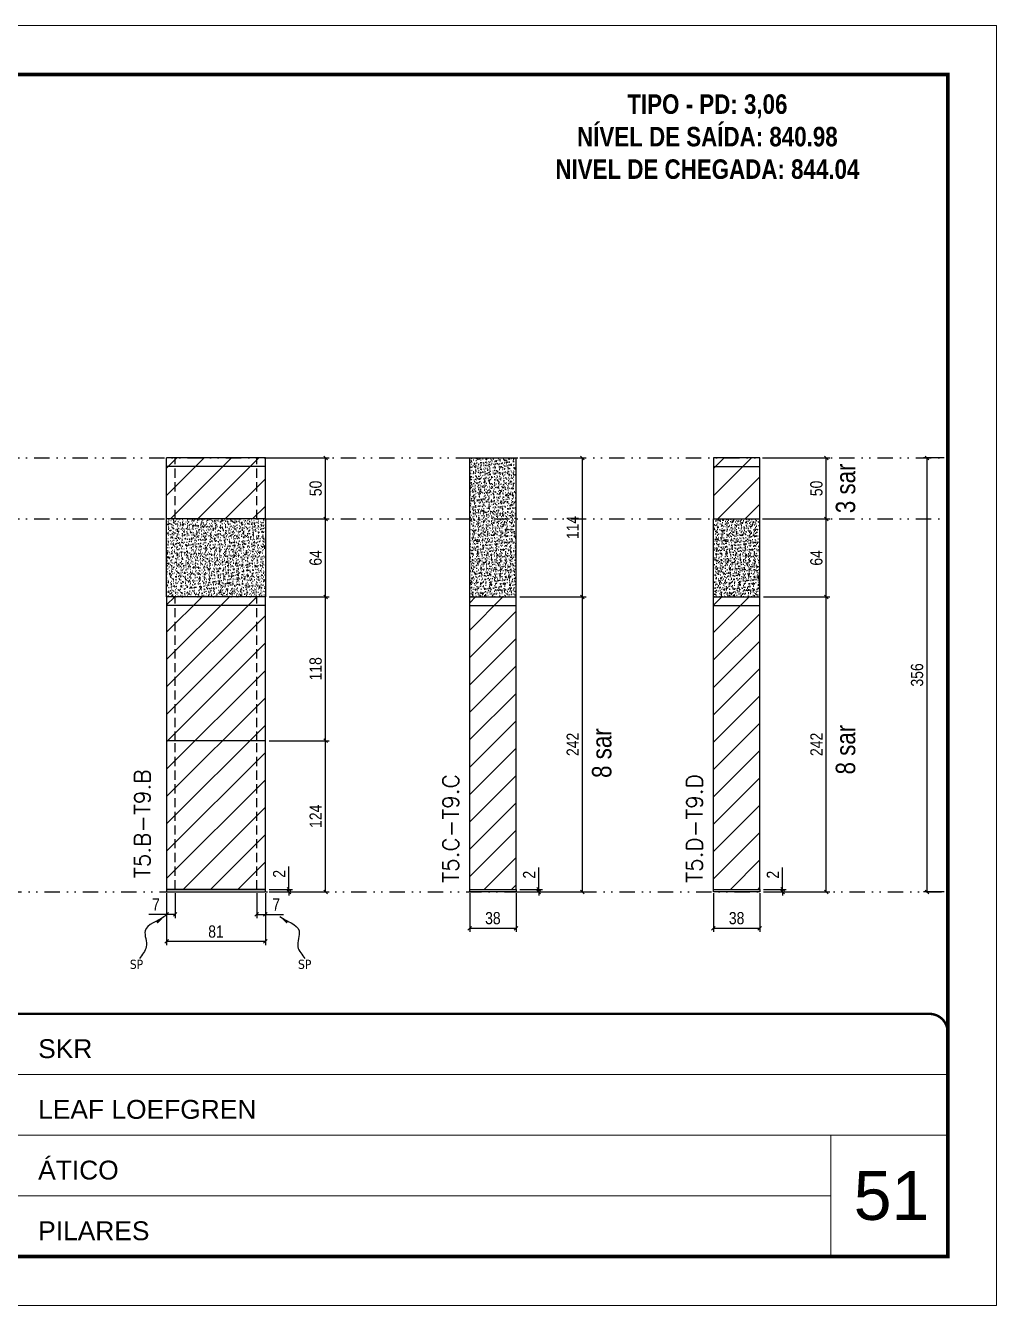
# Model space of a CAD drawing. Extents: x 14400 to 27878, y -21631 to 6985.
# Drawn here: x 18272 to 19068, y -7848 to -6798 of the extents above; entities that cross this region are included whole.
import ezdxf

# ---------------------------------------------------------------- set-up
doc = ezdxf.new("R2010")
doc.units = 0
for name, pattern in [('CONTINUO', [0]), ('DASHED', [0.75, 0.5, -0.25]), ('DIVIDE2', [0.625, 0.25, -0.125, 0, -0.125, 0, -0.125]), ('HIDDEN', [0.375, 0.25, -0.125])]:
    doc.linetypes.add(name, pattern=pattern)
for name, color, linetype, lineweight in [('CARIMBO', 255, 'Continuous', 9), ('Folhas', 255, 'Continuous', 9), ('Hachura', 251, 'Continuous', 9), ('SARRAFO DE PRESSAO', 251, 'DASHED', 9), ('Texto Seção', 7, 'Continuous', 15)]:
    doc.layers.add(name, color=color, linetype=linetype, lineweight=lineweight)
for name, color, linetype in [('COTA', 241, 'Continuous'), ('NOMENCLATURA', 7, 'Continuous'), ('Nível', 160, 'Continuous'), ('Painéis', 200, 'Continuous'), ('SARR_2.2x7', 40, 'Continuous'), ('texto', 7, 'Continuous')]:
    doc.layers.add(name, color=color, linetype=linetype)
doc.styles.add('ARIAL', font='arial.ttf')
doc.styles.add('ARIAL_NARROW', font='ARIALN.TTF', dxfattribs={"height": 0.2})
doc.styles.add('COTA TECNICA', font='techl___.ttf', dxfattribs={"height": 10})
doc.styles.add('COTA TECNICA-50', font='techl___.ttf', dxfattribs={"height": 10})
doc.styles.add('REGUA-120', font='ROMANS.shx', dxfattribs={"height": 15})
doc.styles.add('ROMANC', font='techb___.ttf', dxfattribs={"height": 2.5})
doc.styles.get("Standard").update_dxf_attribs({"font": 'arial.ttf'})
doc.dimstyles.new('COTA PAINEL-50', dxfattribs={"dimtxt": 10, "dimasz": 3, "dimexe": 3, "dimexo": 3, "dimgap": 3, "dimtad": 1, "dimdec": 1, "dimzin": 12, "dimdsep": 46, "dimtxsty": 'COTA TECNICA-50', "dimblk1": 'OBLIQUE', "dimblk2": 'OBLIQUE', "dimsah": 1, "dimcen": 0.9, "dimclrd": 4, "dimclre": 4, "dimclrt": 240, "dimadec": 1, "dimazin": 3, "dimtfac": 1, "dimtdec": 1, "dimtmove": 0, "dimatfit": 3, "dimfxl": 1, "dimtolj": 1, "dimtzin": 12, "dimarcsym": 0})
doc.dimstyles.new('PAINEL', dxfattribs={"dimtxt": 10, "dimasz": 3, "dimexe": 3, "dimexo": 3, "dimgap": 3, "dimtad": 1, "dimdec": 1, "dimzin": 12, "dimdsep": 46, "dimtxsty": 'COTA TECNICA', "dimblk1": 'OBLIQUE', "dimblk2": 'OBLIQUE', "dimsah": 1, "dimcen": 0.9, "dimclrd": 4, "dimclre": 4, "dimclrt": 240, "dimadec": 1, "dimazin": 3, "dimtfac": 1, "dimtdec": 1, "dimtmove": 0, "dimatfit": 3, "dimfxl": 1, "dimtolj": 1, "dimtzin": 12, "dimarcsym": 0})
doc.dimstyles.get("Standard").update_dxf_attribs({"dimtxt": 0.18, "dimasz": 0.18, "dimexe": 0.18, "dimexo": 0.0625, "dimgap": 0.09, "dimtad": 0, "dimtih": 1, "dimtoh": 1, "dimdec": 4, "dimzin": 0, "dimdsep": 46, "dimtxsty": 'Standard', "dimcen": 0.09, "dimadec": 0, "dimazin": 0, "dimtfac": 1, "dimtdec": 4, "dimtofl": 0, "dimtmove": 0, "dimatfit": 3, "dimfxl": 1, "dimtolj": 1, "dimtzin": 0, "dimarcsym": 0})

# ---------------------------------------------------------------- blocks, each defined once
blk = doc.blocks.new('9999999999')
at = {"color": 30, "linetype": 'CONTINUO'}
for p, q in [((98564.6, 34379.6), (99584, 34379.6)), ((98564.6, 34329.8), (99488, 34329.8)), ((99584, 34329.8), (99488, 34329.8)), ((99488, 34329.8), (99488, 34230.2)), ((98564.6, 34280), (99488, 34280))]:
    blk.add_line(p, q, dxfattribs=at)
at = {"color": 30, "linetype": 'CONTINUO', "const_width": 2}
blk.add_lwpolyline([(99584, 34230.2), (99584, 34414.4, 0.414214), (99569, 34429.4), (98229, 34429.4, 0.414214), (98214, 34414.4), (98214, 34245.2, 0.414214), (98229, 34230.2), (99584, 34230.2)], format="xyb", dxfattribs=at)
at = {"layer": 'Folhas'}
blk.add_lwpolyline([(98139, 34190.2), (99624, 34190.2), (99624, 35240.2), (98139, 35240.2)], close=True, dxfattribs=at)
at = {"layer": 'Folhas', "color": 30, "const_width": 3}
blk.add_lwpolyline([(98214, 34230.2), (99584, 34230.2), (99584, 35200.2), (98214, 35200.2)], close=True, dxfattribs=at)
at = {"color": 7, "linetype": 'Continuous', "ltscale": 5, "style": 'ARIAL'}
for s, height, p in [('SKR', 15.48, (98837.7, 34393.1)), ('LEAF LOEFGREN', 15.483, (98837.7, 34343.3)), ('ÁTICO', 15.48, (98837.7, 34293.5)), ('PILARES', 15.48, (98837.7, 34243.7))]:
    blk.add_text(s, height=height, dxfattribs=at).set_placement(p)
blk = doc.blocks.new('_Oblique')
at = {"color": 0, "linetype": 'ByBlock', "lineweight": -2}
blk.add_line((-0.5, -0.5), (0.5, 0.5), dxfattribs=at)
blk = doc.blocks.new('*D2185')
at = {"layer": 'COTA', "color": 4, "lineweight": -2, "transparency": 16777216}
for p, q in [((19025.5, -7152.9), (19008.6, -7152.9)), ((19011.6, -7508.9), (19011.6, -7152.9)), ((19025.5, -7508.9), (19008.6, -7508.9))]:
    blk.add_line(p, q, dxfattribs=at)
at = {"layer": 'Defpoints', "color": 0, "transparency": 16777216}
for p in [(19011.6, -7152.9), (19028.5, -7152.9), (19028.5, -7508.9)]:
    blk.add_point(p, dxfattribs=at)
at = {"layer": 'COTA', "color": 4, "lineweight": -2, "transparency": 16777216, "xscale": 3, "yscale": 3, "zscale": 3}
for p, rotation in [((19011.6, -7152.9), 90), ((19011.6, -7508.9), 270)]:
    blk.add_blockref('_Oblique', p, dxfattribs=dict(at, rotation=rotation))
at = {"layer": 'COTA', "color": 240, "transparency": 16777216, "insert": (19003.4, -7330.9), "char_height": 10, "attachment_point": 5, "rotation": 90, "style": 'COTA TECNICA'}
blk.add_mtext('\\A1;356', dxfattribs=at)
blk = doc.blocks.new('*D2193')
at = {"layer": 'COTA', "color": 4, "lineweight": -2, "transparency": 16777216}
for p, q in [((18387.6, -7509.9), (18387.6, -7552.6)), ((18468.6, -7509.9), (18468.6, -7552.6)), ((18468.6, -7549.6), (18387.6, -7549.6))]:
    blk.add_line(p, q, dxfattribs=at)
at = {"layer": 'Defpoints', "color": 0, "transparency": 16777216}
for p in [(18387.6, -7506.9), (18468.6, -7506.9), (18387.6, -7549.6)]:
    blk.add_point(p, dxfattribs=at)
at = {"layer": 'COTA', "color": 4, "lineweight": -2, "transparency": 16777216, "xscale": 3, "yscale": 3, "zscale": 3, "rotation": 180}
blk.add_blockref('_Oblique', (18387.6, -7549.6), dxfattribs=at)
at = {"layer": 'COTA', "color": 4, "lineweight": -2, "transparency": 16777216, "xscale": 3, "yscale": 3, "zscale": 3}
blk.add_blockref('_Oblique', (18468.6, -7549.6), dxfattribs=at)
at = {"layer": 'COTA', "color": 240, "transparency": 16777216, "insert": (18428.1, -7541.5), "char_height": 10, "attachment_point": 5, "style": 'COTA TECNICA'}
blk.add_mtext('\\A1;81', dxfattribs=at)
blk = doc.blocks.new('*D2194')
at = {"layer": 'COTA', "color": 4, "lineweight": -2, "transparency": 16777216}
for p, q in [((18461.6, -7509.9), (18461.6, -7530.4)), ((18468.6, -7511.9), (18468.6, -7530.4)), ((18461.6, -7527.4), (18468.6, -7527.4)), ((18468.6, -7527.4), (18483.4, -7527.4))]:
    blk.add_line(p, q, dxfattribs=at)
at = {"layer": 'Defpoints', "color": 0, "transparency": 16777216}
for p in [(18461.6, -7506.9), (18468.6, -7508.9), (18468.6, -7527.4)]:
    blk.add_point(p, dxfattribs=at)
at = {"layer": 'COTA', "color": 4, "lineweight": -2, "transparency": 16777216, "xscale": 3, "yscale": 3, "zscale": 3, "rotation": 180}
blk.add_blockref('_Oblique', (18461.6, -7527.4), dxfattribs=at)
at = {"layer": 'COTA', "color": 4, "lineweight": -2, "transparency": 16777216, "xscale": 3, "yscale": 3, "zscale": 3}
blk.add_blockref('_Oblique', (18468.6, -7527.4), dxfattribs=at)
at = {"layer": 'COTA', "color": 240, "transparency": 16777216, "insert": (18477.5, -7519.3), "char_height": 10, "attachment_point": 5, "style": 'COTA TECNICA-50'}
blk.add_mtext('\\A1;7', dxfattribs=at)
blk = doc.blocks.new('*D2195')
at = {"layer": 'COTA', "color": 4, "lineweight": -2, "transparency": 16777216}
for p, q in [((18387.6, -7511.9), (18387.6, -7530.4)), ((18394.6, -7509.9), (18394.6, -7530.4)), ((18387.6, -7527.4), (18372.9, -7527.4)), ((18394.6, -7527.4), (18387.6, -7527.4))]:
    blk.add_line(p, q, dxfattribs=at)
at = {"layer": 'Defpoints', "color": 0, "transparency": 16777216}
for p in [(18394.6, -7506.9), (18387.6, -7508.9), (18387.6, -7527.4)]:
    blk.add_point(p, dxfattribs=at)
at = {"layer": 'COTA', "color": 4, "lineweight": -2, "transparency": 16777216, "xscale": 3, "yscale": 3, "zscale": 3, "rotation": 180}
blk.add_blockref('_Oblique', (18387.6, -7527.4), dxfattribs=at)
at = {"layer": 'COTA', "color": 4, "lineweight": -2, "transparency": 16777216, "xscale": 3, "yscale": 3, "zscale": 3}
blk.add_blockref('_Oblique', (18394.6, -7527.4), dxfattribs=at)
at = {"layer": 'COTA', "color": 240, "transparency": 16777216, "insert": (18378.8, -7519.3), "char_height": 10, "attachment_point": 5, "style": 'COTA TECNICA-50'}
blk.add_mtext('\\A1;7', dxfattribs=at)
blk = doc.blocks.new('*D2197')
at = {"layer": 'COTA', "color": 4, "linetype": 'ByBlock', "lineweight": -2, "transparency": 16777216}
for p, q in [((18471.6, -7384.9), (18521, -7384.9)), ((18518, -7508.9), (18518, -7384.9)), ((18471.6, -7508.9), (18521, -7508.9))]:
    blk.add_line(p, q, dxfattribs=at)
at = {"layer": 'Defpoints', "color": 0, "linetype": 'ByBlock', "transparency": 16777216}
for p in [(18468.6, -7384.9), (18518, -7384.9), (18468.6, -7508.9)]:
    blk.add_point(p, dxfattribs=at)
at = {"layer": 'COTA', "color": 4, "linetype": 'ByBlock', "lineweight": -2, "transparency": 16777216, "xscale": 3, "yscale": 3, "zscale": 3}
for p, rotation in [((18518, -7384.9), 90), ((18518, -7508.9), 270)]:
    blk.add_blockref('_Oblique', p, dxfattribs=dict(at, rotation=rotation))
at = {"layer": 'COTA', "color": 240, "linetype": 'ByBlock', "transparency": 16777216, "insert": (18509.9, -7446.9), "char_height": 10, "attachment_point": 5, "rotation": 90, "style": 'COTA TECNICA'}
blk.add_mtext('\\A1;124', dxfattribs=at)
blk = doc.blocks.new('*D2196')
at = {"layer": 'COTA', "color": 4, "lineweight": -2, "transparency": 16777216}
for p, q in [((18487.9, -7506.9), (18487.9, -7488.1)), ((18471.6, -7506.9), (18490.9, -7506.9)), ((18487.9, -7508.9), (18487.9, -7506.9)), ((18471.6, -7508.9), (18490.9, -7508.9)), ((18487.9, -7508.9), (18487.9, -7511.9))]:
    blk.add_line(p, q, dxfattribs=at)
at = {"layer": 'Defpoints', "color": 0, "transparency": 16777216}
for p in [(18468.6, -7506.9), (18468.6, -7508.9), (18487.9, -7508.9)]:
    blk.add_point(p, dxfattribs=at)
at = {"layer": 'COTA', "color": 4, "lineweight": -2, "transparency": 16777216, "xscale": 3, "yscale": 3, "zscale": 3}
for p, rotation in [((18487.9, -7506.9), 270), ((18487.9, -7508.9), 90)]:
    blk.add_blockref('_Oblique', p, dxfattribs=dict(at, rotation=rotation))
at = {"layer": 'COTA', "color": 240, "transparency": 16777216, "insert": (18479.9, -7494.1), "char_height": 10, "attachment_point": 5, "rotation": 90, "style": 'COTA TECNICA-50'}
blk.add_mtext('\\A1;2', dxfattribs=at)
blk = doc.blocks.new('*D2198')
at = {"layer": 'COTA', "color": 4, "linetype": 'ByBlock', "lineweight": -2, "transparency": 16777216}
for p, q in [((18471.6, -7384.9), (18521, -7384.9)), ((18518, -7508.9), (18518, -7384.9)), ((18471.6, -7508.9), (18521, -7508.9))]:
    blk.add_line(p, q, dxfattribs=at)
at = {"layer": 'Defpoints', "color": 0, "linetype": 'ByBlock', "transparency": 16777216}
for p in [(18468.6, -7384.9), (18518, -7384.9), (18468.6, -7508.9)]:
    blk.add_point(p, dxfattribs=at)
at = {"layer": 'COTA', "color": 4, "linetype": 'ByBlock', "lineweight": -2, "transparency": 16777216, "xscale": 3, "yscale": 3, "zscale": 3}
for p, rotation in [((18518, -7384.9), 90), ((18518, -7508.9), 270)]:
    blk.add_blockref('_Oblique', p, dxfattribs=dict(at, rotation=rotation))
at = {"layer": 'COTA', "color": 240, "linetype": 'ByBlock', "transparency": 16777216, "insert": (18509.9, -7446.9), "char_height": 10, "attachment_point": 5, "rotation": 90, "style": 'COTA TECNICA'}
blk.add_mtext('\\A1;124', dxfattribs=at)
blk = doc.blocks.new('*D2199')
at = {"layer": 'COTA', "color": 4, "lineweight": -2, "transparency": 16777216}
for p, q in [((18471.6, -7202.9), (18521, -7202.9)), ((18518, -7266.9), (18518, -7202.9)), ((18471.6, -7266.9), (18521, -7266.9))]:
    blk.add_line(p, q, dxfattribs=at)
at = {"layer": 'Defpoints', "color": 0, "transparency": 16777216}
for p in [(18468.6, -7202.9), (18518, -7202.9), (18468.6, -7266.9)]:
    blk.add_point(p, dxfattribs=at)
at = {"layer": 'COTA', "color": 4, "lineweight": -2, "transparency": 16777216, "xscale": 3, "yscale": 3, "zscale": 3}
for p, rotation in [((18518, -7202.9), 90), ((18518, -7266.9), 270)]:
    blk.add_blockref('_Oblique', p, dxfattribs=dict(at, rotation=rotation))
at = {"layer": 'COTA', "color": 240, "transparency": 16777216, "insert": (18509.9, -7234.9), "char_height": 10, "attachment_point": 5, "rotation": 90, "style": 'COTA TECNICA'}
blk.add_mtext('\\A1;64', dxfattribs=at)
blk = doc.blocks.new('*D2200')
at = {"layer": 'COTA', "color": 4, "lineweight": -2, "transparency": 16777216}
for p, q in [((18471.6, -7266.9), (18521, -7266.9)), ((18518, -7384.9), (18518, -7266.9)), ((18471.6, -7384.9), (18521, -7384.9))]:
    blk.add_line(p, q, dxfattribs=at)
at = {"layer": 'Defpoints', "color": 0, "transparency": 16777216}
for p in [(18468.6, -7266.9), (18518, -7266.9), (18468.6, -7384.9)]:
    blk.add_point(p, dxfattribs=at)
at = {"layer": 'COTA', "color": 4, "lineweight": -2, "transparency": 16777216, "xscale": 3, "yscale": 3, "zscale": 3}
for p, rotation in [((18518, -7266.9), 90), ((18518, -7384.9), 270)]:
    blk.add_blockref('_Oblique', p, dxfattribs=dict(at, rotation=rotation))
at = {"layer": 'COTA', "color": 240, "transparency": 16777216, "insert": (18509.9, -7325.9), "char_height": 10, "attachment_point": 5, "rotation": 90, "style": 'COTA TECNICA'}
blk.add_mtext('\\A1;118', dxfattribs=at)
blk = doc.blocks.new('*D2201')
at = {"layer": 'COTA', "color": 4, "lineweight": -2, "transparency": 16777216}
for p, q in [((18471.6, -7152.9), (18521, -7152.9)), ((18518, -7202.9), (18518, -7152.9)), ((18471.6, -7202.9), (18521, -7202.9))]:
    blk.add_line(p, q, dxfattribs=at)
at = {"layer": 'Defpoints', "color": 0, "transparency": 16777216}
for p in [(18468.6, -7152.9), (18518, -7152.9), (18468.6, -7202.9)]:
    blk.add_point(p, dxfattribs=at)
at = {"layer": 'COTA', "color": 4, "lineweight": -2, "transparency": 16777216, "xscale": 3, "yscale": 3, "zscale": 3}
for p, rotation in [((18518, -7152.9), 90), ((18518, -7202.9), 270)]:
    blk.add_blockref('_Oblique', p, dxfattribs=dict(at, rotation=rotation))
at = {"layer": 'COTA', "color": 240, "transparency": 16777216, "insert": (18509.9, -7177.9), "char_height": 10, "attachment_point": 5, "rotation": 90, "style": 'COTA TECNICA'}
blk.add_mtext('\\A1;50', dxfattribs=at)
blk = doc.blocks.new('*D2202')
at = {"layer": 'COTA', "color": 4, "lineweight": -2, "transparency": 16777216}
for p, q in [((18636.3, -7509.9), (18636.3, -7541.8)), ((18674.3, -7509.9), (18674.3, -7541.8)), ((18636.3, -7538.8), (18674.3, -7538.8))]:
    blk.add_line(p, q, dxfattribs=at)
at = {"layer": 'Defpoints', "color": 0, "transparency": 16777216}
for p in [(18636.3, -7506.9), (18674.3, -7506.9), (18674.3, -7538.8)]:
    blk.add_point(p, dxfattribs=at)
at = {"layer": 'COTA', "color": 4, "lineweight": -2, "transparency": 16777216, "xscale": 3, "yscale": 3, "zscale": 3, "rotation": 180}
blk.add_blockref('_Oblique', (18636.3, -7538.8), dxfattribs=at)
at = {"layer": 'COTA', "color": 4, "lineweight": -2, "transparency": 16777216, "xscale": 3, "yscale": 3, "zscale": 3}
blk.add_blockref('_Oblique', (18674.3, -7538.8), dxfattribs=at)
at = {"layer": 'COTA', "color": 240, "transparency": 16777216, "insert": (18655.3, -7530.5), "char_height": 10, "attachment_point": 5, "style": 'COTA TECNICA'}
blk.add_mtext('\\A1;38', dxfattribs=at)
blk = doc.blocks.new('*D2203')
at = {"layer": 'COTA', "color": 4, "lineweight": -2, "transparency": 16777216}
for p, q in [((18693, -7506.9), (18693, -7488.8)), ((18677.3, -7506.9), (18696, -7506.9)), ((18693, -7508.9), (18693, -7506.9)), ((18677.3, -7508.9), (18696, -7508.9)), ((18693, -7508.9), (18693, -7511.9))]:
    blk.add_line(p, q, dxfattribs=at)
at = {"layer": 'Defpoints', "color": 0, "transparency": 16777216}
for p in [(18674.3, -7506.9), (18693, -7506.9), (18674.3, -7508.9)]:
    blk.add_point(p, dxfattribs=at)
at = {"layer": 'COTA', "color": 4, "lineweight": -2, "transparency": 16777216, "xscale": 3, "yscale": 3, "zscale": 3}
for p, rotation in [((18693, -7506.9), 270), ((18693, -7508.9), 90)]:
    blk.add_blockref('_Oblique', p, dxfattribs=dict(at, rotation=rotation))
at = {"layer": 'COTA', "color": 240, "transparency": 16777216, "insert": (18685, -7494.8), "char_height": 10, "attachment_point": 5, "rotation": 90, "style": 'COTA TECNICA-50'}
blk.add_mtext('\\A1;2', dxfattribs=at)
blk = doc.blocks.new('*D2204')
at = {"layer": 'COTA', "color": 4, "lineweight": -2, "transparency": 16777216}
for p, q in [((18677.3, -7266.9), (18731.8, -7266.9)), ((18728.8, -7508.9), (18728.8, -7266.9)), ((18677.3, -7508.9), (18731.8, -7508.9))]:
    blk.add_line(p, q, dxfattribs=at)
at = {"layer": 'Defpoints', "color": 0, "transparency": 16777216}
for p in [(18674.3, -7266.9), (18728.8, -7266.9), (18674.3, -7508.9)]:
    blk.add_point(p, dxfattribs=at)
at = {"layer": 'COTA', "color": 4, "lineweight": -2, "transparency": 16777216, "xscale": 3, "yscale": 3, "zscale": 3}
for p, rotation in [((18728.8, -7266.9), 90), ((18728.8, -7508.9), 270)]:
    blk.add_blockref('_Oblique', p, dxfattribs=dict(at, rotation=rotation))
at = {"layer": 'COTA', "color": 240, "transparency": 16777216, "insert": (18720.8, -7387.9), "char_height": 10, "attachment_point": 5, "rotation": 90, "style": 'COTA TECNICA'}
blk.add_mtext('\\A1;242', dxfattribs=at)
blk = doc.blocks.new('*D2205')
at = {"layer": 'COTA', "color": 4, "lineweight": -2, "transparency": 16777216}
for p, q in [((18836.3, -7509.9), (18836.3, -7541.8)), ((18874.3, -7509.9), (18874.3, -7541.8)), ((18836.3, -7538.8), (18874.3, -7538.8))]:
    blk.add_line(p, q, dxfattribs=at)
at = {"layer": 'Defpoints', "color": 0, "transparency": 16777216}
for p in [(18836.3, -7506.9), (18874.3, -7506.9), (18874.3, -7538.8)]:
    blk.add_point(p, dxfattribs=at)
at = {"layer": 'COTA', "color": 4, "lineweight": -2, "transparency": 16777216, "xscale": 3, "yscale": 3, "zscale": 3, "rotation": 180}
blk.add_blockref('_Oblique', (18836.3, -7538.8), dxfattribs=at)
at = {"layer": 'COTA', "color": 4, "lineweight": -2, "transparency": 16777216, "xscale": 3, "yscale": 3, "zscale": 3}
blk.add_blockref('_Oblique', (18874.3, -7538.8), dxfattribs=at)
at = {"layer": 'COTA', "color": 240, "transparency": 16777216, "insert": (18855.3, -7530.5), "char_height": 10, "attachment_point": 5, "style": 'COTA TECNICA'}
blk.add_mtext('\\A1;38', dxfattribs=at)
blk = doc.blocks.new('*D2206')
at = {"layer": 'COTA', "color": 4, "lineweight": -2, "transparency": 16777216}
for p, q in [((18893, -7506.9), (18893, -7488.8)), ((18877.3, -7506.9), (18896, -7506.9)), ((18893, -7508.9), (18893, -7506.9)), ((18877.3, -7508.9), (18896, -7508.9)), ((18893, -7508.9), (18893, -7511.9))]:
    blk.add_line(p, q, dxfattribs=at)
at = {"layer": 'Defpoints', "color": 0, "transparency": 16777216}
for p in [(18874.3, -7506.9), (18893, -7506.9), (18874.3, -7508.9)]:
    blk.add_point(p, dxfattribs=at)
at = {"layer": 'COTA', "color": 4, "lineweight": -2, "transparency": 16777216, "xscale": 3, "yscale": 3, "zscale": 3}
for p, rotation in [((18893, -7506.9), 270), ((18893, -7508.9), 90)]:
    blk.add_blockref('_Oblique', p, dxfattribs=dict(at, rotation=rotation))
at = {"layer": 'COTA', "color": 240, "transparency": 16777216, "insert": (18885, -7494.8), "char_height": 10, "attachment_point": 5, "rotation": 90, "style": 'COTA TECNICA-50'}
blk.add_mtext('\\A1;2', dxfattribs=at)
blk = doc.blocks.new('*D2207')
at = {"layer": 'COTA', "color": 4, "lineweight": -2, "transparency": 16777216}
for p, q in [((18877.3, -7266.9), (18931.9, -7266.9)), ((18928.9, -7508.9), (18928.9, -7266.9)), ((18877.3, -7508.9), (18931.9, -7508.9))]:
    blk.add_line(p, q, dxfattribs=at)
at = {"layer": 'Defpoints', "color": 0, "transparency": 16777216}
for p in [(18874.3, -7266.9), (18928.9, -7266.9), (18874.3, -7508.9)]:
    blk.add_point(p, dxfattribs=at)
at = {"layer": 'COTA', "color": 4, "lineweight": -2, "transparency": 16777216, "xscale": 3, "yscale": 3, "zscale": 3}
for p, rotation in [((18928.9, -7266.9), 90), ((18928.9, -7508.9), 270)]:
    blk.add_blockref('_Oblique', p, dxfattribs=dict(at, rotation=rotation))
at = {"layer": 'COTA', "color": 240, "transparency": 16777216, "insert": (18920.8, -7387.9), "char_height": 10, "attachment_point": 5, "rotation": 90, "style": 'COTA TECNICA'}
blk.add_mtext('\\A1;242', dxfattribs=at)
blk = doc.blocks.new('*D2208')
at = {"layer": 'COTA', "color": 4, "lineweight": -2, "transparency": 16777216}
for p, q in [((18677.3, -7152.9), (18731.8, -7152.9)), ((18728.8, -7266.9), (18728.8, -7152.9)), ((18677.3, -7266.9), (18731.8, -7266.9))]:
    blk.add_line(p, q, dxfattribs=at)
at = {"layer": 'Defpoints', "color": 0, "transparency": 16777216}
for p in [(18674.3, -7152.9), (18728.8, -7152.9), (18674.3, -7266.9)]:
    blk.add_point(p, dxfattribs=at)
at = {"layer": 'COTA', "color": 4, "lineweight": -2, "transparency": 16777216, "xscale": 3, "yscale": 3, "zscale": 3}
for p, rotation in [((18728.8, -7152.9), 90), ((18728.8, -7266.9), 270)]:
    blk.add_blockref('_Oblique', p, dxfattribs=dict(at, rotation=rotation))
at = {"layer": 'COTA', "color": 240, "transparency": 16777216, "insert": (18720.8, -7209.9), "char_height": 10, "attachment_point": 5, "rotation": 90, "style": 'COTA TECNICA'}
blk.add_mtext('\\A1;114', dxfattribs=at)
blk = doc.blocks.new('*D2209')
at = {"layer": 'COTA', "color": 4, "lineweight": -2, "transparency": 16777216}
for p, q in [((18877.3, -7202.9), (18931.9, -7202.9)), ((18928.9, -7266.9), (18928.9, -7202.9)), ((18877.3, -7266.9), (18931.9, -7266.9))]:
    blk.add_line(p, q, dxfattribs=at)
at = {"layer": 'Defpoints', "color": 0, "transparency": 16777216}
for p in [(18874.3, -7202.9), (18928.9, -7202.9), (18874.3, -7266.9)]:
    blk.add_point(p, dxfattribs=at)
at = {"layer": 'COTA', "color": 4, "lineweight": -2, "transparency": 16777216, "xscale": 3, "yscale": 3, "zscale": 3}
for p, rotation in [((18928.9, -7202.9), 90), ((18928.9, -7266.9), 270)]:
    blk.add_blockref('_Oblique', p, dxfattribs=dict(at, rotation=rotation))
at = {"layer": 'COTA', "color": 240, "transparency": 16777216, "insert": (18920.8, -7234.9), "char_height": 10, "attachment_point": 5, "rotation": 90, "style": 'COTA TECNICA'}
blk.add_mtext('\\A1;64', dxfattribs=at)
blk = doc.blocks.new('*D2210')
at = {"layer": 'COTA', "color": 4, "lineweight": -2, "transparency": 16777216}
for p, q in [((18877.3, -7152.9), (18931.9, -7152.9)), ((18928.9, -7202.9), (18928.9, -7152.9)), ((18877.3, -7202.9), (18931.9, -7202.9))]:
    blk.add_line(p, q, dxfattribs=at)
at = {"layer": 'Defpoints', "color": 0, "transparency": 16777216}
for p in [(18874.3, -7152.9), (18928.9, -7152.9), (18874.3, -7202.9)]:
    blk.add_point(p, dxfattribs=at)
at = {"layer": 'COTA', "color": 4, "lineweight": -2, "transparency": 16777216, "xscale": 3, "yscale": 3, "zscale": 3}
for p, rotation in [((18928.9, -7152.9), 90), ((18928.9, -7202.9), 270)]:
    blk.add_blockref('_Oblique', p, dxfattribs=dict(at, rotation=rotation))
at = {"layer": 'COTA', "color": 240, "transparency": 16777216, "insert": (18920.8, -7177.9), "char_height": 10, "attachment_point": 5, "rotation": 90, "style": 'COTA TECNICA'}
blk.add_mtext('\\A1;50', dxfattribs=at)

msp = doc.modelspace()

# ---------------------------------------------------------------- hatches: boundary and pattern name
at = {"layer": 'COTA', "linetype": 'ByBlock'}
h = msp.add_hatch(dxfattribs=at)
h.set_pattern_fill('AR-CONC', color=256, scale=0.03)
h.set_pattern_definition([(50, (1359.8437, -2274.15), (5.4655401, -0.4781726), [0.5715, -6.2865]), (355, (1359.8437, -2274.15), (-1.0573026, 5.7317054), [0.4572, -5.0292175]), (100.451445, (1360.299, -2274.19), (4.4082374, 5.2535326), [0.4857003, -5.3427073]), (46.1842, (1359.844, -2272.626), (8.1323712, -1.2612698), [0.85725, -9.42975]), (96.63556, (1360.521, -2272.731), (7.122124, 7.4227837), [0.7285507, -8.0140682]), (351.18415, (1359.844, -2272.626), (7.122124, 7.4227837), [0.685799, -7.543792]), (21, (1360.6057, -2273.007), (4.5484317, -3.067956), [0.5715, -6.2865]), (326, (1360.6057, -2273.007), (1.8540609, 5.525639), [0.4572, -5.0292]), (71.451445, (1360.9847, -2273.263), (6.4024926, 2.457683), [0.4857003, -5.3426981]), (37.5, (1359.8437, -2274.1502), (0.0926581, 2.53665117), [0, -4.96824, 0, -5.1054, 0, -5.04825]), (7.5, (1359.8437, -2274.1502), (2.00458988, 3.00541724), [0, -2.91084, 0, -4.85394, 0, -1.92405]), (327.5, (1358.1444, -2274.1502), (4.06771786, -0.17186232), [0, -1.905, 0, -5.9436, 0, -7.8867]), (317.5, (1357.3824, -2274.1502), (4.44387544, 0.7627947), [0, -2.4765, 0, -3.94716, 0, -5.6007])])
h.paths.add_polyline_path([(18674.276, -7152.891), (18636.276, -7152.891), (18636.276, -7266.891), (18674.276, -7266.891)])
at = {"layer": 'COTA'}
h = msp.add_hatch(dxfattribs=at)
h.set_pattern_fill('AR-CONC', color=256, scale=0.03)
h.set_pattern_definition([(50, (0, -1148.575), (5.4655401, -0.4781726), [0.5715, -6.2865]), (355, (0, -1148.575), (-1.0573026, 5.7317054), [0.4572, -5.0292175]), (100.451445, (0.4555, -1148.615), (4.4082374, 5.2535326), [0.4857003, -5.3427073]), (46.1842, (0, -1147.051), (8.1323712, -1.2612698), [0.85725, -9.42975]), (96.635558, (0.678, -1147.156), (7.122124, 7.4227837), [0.7285507, -8.0140682]), (351.18415, (0, -1147.051), (7.122124, 7.4227837), [0.685799, -7.543792]), (21, (0.762, -1147.432), (4.5484317, -3.0679559), [0.5715, -6.2865]), (326, (0.762, -1147.432), (1.8540609, 5.525639), [0.4572, -5.0292]), (71.451445, (1.141, -1147.688), (6.4024926, 2.457683), [0.4857003, -5.3426981]), (37.5, (0, -1148.5751), (0.0926581, 2.53665117), [0, -4.96824, 0, -5.1054, 0, -5.04825]), (7.5, (0, -1148.575), (2.00458988, 3.00541724), [0, -2.91084, 0, -4.85394, 0, -1.92405]), (327.5, (-1.6993, -1148.5751), (4.06771786, -0.17186232), [0, -1.905, 0, -5.9436, 0, -7.8867]), (317.5, (-2.4613, -1148.575), (4.44387544, 0.7627947), [0, -2.4765, 0, -3.94716, 0, -5.6007])])
h.paths.add_polyline_path([(18387.626, -7202.891), (18387.626, -7266.891), (18468.626, -7266.891), (18468.626, -7202.891)])
at = {"layer": 'COTA', "linetype": 'ByBlock'}
h = msp.add_hatch(dxfattribs=at)
h.set_pattern_fill('AR-CONC', color=256, scale=0.03)
h.set_pattern_definition([(50, (1563.9144, -2274.15), (5.4655401, -0.4781726), [0.5715, -6.2865]), (355, (1563.9144, -2274.15), (-1.0573026, 5.7317054), [0.4572, -5.0292175]), (100.451445, (1564.37, -2274.19), (4.4082374, 5.2535326), [0.4857003, -5.3427073]), (46.1842, (1563.9144, -2272.626), (8.1323712, -1.2612698), [0.85725, -9.42975]), (96.63556, (1564.592, -2272.731), (7.122124, 7.4227837), [0.7285507, -8.0140682]), (351.18415, (1563.914, -2272.626), (7.122124, 7.4227837), [0.685799, -7.543792]), (21, (1564.6764, -2273.007), (4.5484317, -3.067956), [0.5715, -6.2865]), (326, (1564.6764, -2273.007), (1.8540609, 5.525639), [0.4572, -5.0292]), (71.451445, (1565.0554, -2273.263), (6.4024926, 2.457683), [0.4857003, -5.3426981]), (37.5, (1563.9144, -2274.1502), (0.0926581, 2.53665117), [0, -4.96824, 0, -5.1054, 0, -5.04825]), (7.5, (1563.9144, -2274.1502), (2.00458988, 3.00541724), [0, -2.91084, 0, -4.85394, 0, -1.92405]), (327.5, (1562.2152, -2274.1502), (4.06771786, -0.17186232), [0, -1.905, 0, -5.9436, 0, -7.8867]), (317.5, (1561.453, -2274.1502), (4.44387544, 0.7627947), [0, -2.4765, 0, -3.94716, 0, -5.6007])])
h.paths.add_polyline_path([(18874.347, -7202.891), (18836.347, -7202.891), (18836.347, -7266.891), (18874.347, -7266.891)])
at = {"layer": 'Hachura'}
h = msp.add_hatch(dxfattribs=at)
h.set_pattern_fill('ANSI31', color=256, scale=5)
h.paths.add_polyline_path([(18209.158, -7152.891), (18131.658, -7152.891), (18131.658, -7266.891), (18128.158, -7266.891), (18128.158, -7384.891), (18209.158, -7384.891)])
h.paths.add_polyline_path([(18209.158, -7384.891), (18128.158, -7384.891), (18128.158, -7506.891), (18209.158, -7506.891)])
h.paths.add_polyline_path([(18468.626, -7384.891), (18387.626, -7384.891), (18387.626, -7506.891), (18468.626, -7506.891)])
h.paths.add_polyline_path([(18468.626, -7266.891), (18387.626, -7266.891), (18387.626, -7384.891), (18468.626, -7384.891)])
h.paths.add_polyline_path([(18468.626, -7152.891), (18387.626, -7152.891), (18387.626, -7202.891), (18468.626, -7202.891)])
h.paths.add_polyline_path([(18674.276, -7266.891), (18636.276, -7266.891), (18636.276, -7506.891), (18674.276, -7506.891)])
h.paths.add_polyline_path([(18874.347, -7266.891), (18836.347, -7266.891), (18836.347, -7506.891), (18874.347, -7506.891)])
h.paths.add_polyline_path([(18874.347, -7152.891), (18836.347, -7152.891), (18836.347, -7202.891), (18874.347, -7202.891)])

# ---------------------------------------------------------------- linework, layer by layer
at = {"layer": 'COTA', "linetype": 'ByBlock'}
for p, q in [((18636.276, -7152.891), (18674.276, -7152.891)), ((18636.276, -7266.891), (18636.276, -7152.891)), ((18674.276, -7266.891), (18674.276, -7152.891)), ((18836.347, -7202.891), (18874.347, -7202.891)), ((18836.347, -7266.891), (18836.347, -7202.891)), ((18874.347, -7266.891), (18874.347, -7202.891))]:
    msp.add_line(p, q, dxfattribs=at)
at = {"layer": 'COTA'}
for p, q in [((18387.626, -7266.891), (18387.626, -7202.891)), ((18468.626, -7202.891), (18468.626, -7266.891))]:
    msp.add_line(p, q, dxfattribs=at)
at = {"layer": 'Nível', "color": 4, "linetype": 'DIVIDE2', "ltscale": 50}
for p, q in [((18058.863, -7152.891), (19028.467, -7152.891)), ((18058.863, -7202.891), (19028.467, -7202.891)), ((17658.467, -7508.891), (19028.467, -7508.891))]:
    msp.add_line(p, q, dxfattribs=at)
at = {"layer": 'Painéis'}
for p, q in [((18468.626, -7152.891), (18387.626, -7152.891)), ((18387.626, -7202.891), (18387.626, -7152.891)), ((18468.626, -7202.891), (18468.626, -7152.891)), ((18468.626, -7202.891), (18387.626, -7202.891)), ((18387.626, -7266.891), (18387.626, -7506.891)), ((18468.626, -7266.891), (18387.626, -7266.891)), ((18468.626, -7506.891), (18468.626, -7266.891)), ((18636.276, -7506.891), (18636.276, -7266.128)), ((18636.276, -7266.891), (18674.276, -7266.891)), ((18674.276, -7506.891), (18674.276, -7266.891)), ((18836.347, -7506.891), (18836.347, -7266.128)), ((18836.347, -7266.891), (18874.347, -7266.891)), ((18874.347, -7506.891), (18874.347, -7266.891)), ((18468.626, -7384.891), (18387.626, -7384.891)), ((18387.626, -7506.891), (18468.626, -7506.891)), ((18636.276, -7506.891), (18674.276, -7506.891)), ((18636.276, -7506.891), (18674.276, -7506.891)), ((18636.276, -7508.891), (18636.276, -7506.891)), ((18674.276, -7506.891), (18674.276, -7508.891)), ((18836.347, -7506.891), (18874.347, -7506.891)), ((18836.347, -7506.891), (18874.347, -7506.891)), ((18836.347, -7508.891), (18836.347, -7506.891)), ((18874.347, -7506.891), (18874.347, -7508.891)), ((18674.276, -7508.891), (18636.276, -7508.891)), ((18874.347, -7508.891), (18836.347, -7508.891))]:
    msp.add_line(p, q, dxfattribs=at)
for points in [[(18836.347, -7202.891), (18874.347, -7202.891), (18874.347, -7152.891), (18836.347, -7152.891)], [(18468.626, -7506.891), (18387.626, -7506.891), (18387.626, -7508.891), (18468.626, -7508.891)]]:
    msp.add_lwpolyline(points, close=True, dxfattribs=at)
at = {"layer": 'SARR_2.2x7'}
for p, q in [((18468.626, -7159.891), (18387.626, -7159.891)), ((18836.347, -7159.891), (18874.347, -7159.891)), ((18468.626, -7273.891), (18387.626, -7273.891)), ((18636.276, -7273.891), (18674.276, -7273.891)), ((18836.347, -7273.891), (18874.347, -7273.891))]:
    msp.add_line(p, q, dxfattribs=at)
at = {"layer": 'SARR_2.2x7', "linetype": 'HIDDEN', "ltscale": 30}
for p, q in [((18394.626, -7202.891), (18394.626, -7152.891)), ((18461.626, -7202.891), (18461.626, -7152.891)), ((18394.626, -7384.891), (18394.626, -7266.891)), ((18461.626, -7384.891), (18461.626, -7266.891)), ((18394.626, -7506.891), (18394.626, -7384.891)), ((18461.626, -7506.891), (18461.626, -7384.891))]:
    msp.add_line(p, q, dxfattribs=at)

# ---------------------------------------------------------------- block references
at = {"layer": 'SARRAFO DE PRESSAO', "color": 6, "linetype": 'ByBlock'}
msp.add_blockref('9999999999', (-80555.511, -42038.379), dxfattribs=at)

# ---------------------------------------------------------------- texts
at = {"layer": 'CARIMBO', "style": 'ARIAL'}
msp.add_text('51', height=40, dxfattribs=at).set_placement((18951.328, -7778.03))
at = {"layer": 'NOMENCLATURA', "style": 'ARIAL_NARROW'}
for s, p in [('3 sar', (18952.628, -7198.213)), ('8 sar', (18752.558, -7415.429)), ('8 sar', (18952.628, -7412.577))]:
    msp.add_text(s, height=16, rotation=90, dxfattribs=at).set_placement(p)
at = {"layer": 'NOMENCLATURA', "color": 2, "insert": (18831.306, -6854.589), "char_height": 16, "attachment_point": 2, "style": 'ROMANC'}
msp.add_mtext_dynamic_manual_height_columns('TIPO - PD: 3,06\\PNÍVEL DE SAÍDA: 840.98\\PNIVEL DE CHEGADA: 844.04', width=432.35115, gutter_width=1, heights=[0], dxfattribs=at)
at = {"layer": 'texto', "color": 0, "char_height": 7.5, "attachment_point": 5}
for insert in [(18362.849, -7568.382), (18500.873, -7568.382)]:
    msp.add_mtext('{\\fTahoma|b0|i0|c0|p34;\\C4;SP}', dxfattribs=dict(at, insert=insert))
at = {"layer": 'Texto Seção', "char_height": 13, "width": 285.32988, "attachment_point": 7, "rotation": 90, "style": 'REGUA-120'}
for s, insert in [('T5.B-T9.B', (18374.155, -7497.639)), ('T5.C-T9.C', (18627.235, -7501.479)), ('T5.D-T9.D', (18827.306, -7501.479))]:
    msp.add_mtext(s, dxfattribs=dict(at, insert=insert))

# ---------------------------------------------------------------- dimensions: what is measured, and where the dimension line sits
at = {"layer": 'COTA'}
for base, p1, p2, angle, dimstyle, picture, middle in [((18517.993, -7152.891), (18468.626, -7202.891), (18468.626, -7152.891), 90, 'PAINEL', '*D2201', (18509.884, -7177.891)), ((18728.843, -7152.891), (18674.276, -7266.891), (18674.276, -7152.891), 90, 'PAINEL', '*D2208', (18720.769, -7209.891)), ((18928.913, -7152.891), (18874.347, -7202.891), (18874.347, -7152.891), 90, 'PAINEL', '*D2210', (18920.804, -7177.891)), ((19011.632, -7152.891), (19028.467, -7508.891), (19028.467, -7152.891), 90, 'PAINEL', '*D2185', (19003.413, -7330.891)), ((18517.993, -7202.891), (18468.626, -7266.891), (18468.626, -7202.891), 90, 'PAINEL', '*D2199', (18509.891, -7234.891)), ((18928.913, -7202.891), (18874.347, -7266.891), (18874.347, -7202.891), 90, 'PAINEL', '*D2209', (18920.811, -7234.891)), ((18517.993, -7266.891), (18468.626, -7384.891), (18468.626, -7266.891), 90, 'PAINEL', '*D2200', (18509.898, -7325.891)), ((18387.626, -7527.401), (18394.626, -7506.891), (18387.626, -7508.891), 180, 'COTA PAINEL-50', '*D2195', (18378.76, -7519.328))]:
    dim = msp.add_linear_dim(base=base, p1=p1, p2=p2, angle=angle, dimstyle=dimstyle, dxfattribs=at)
    dim.commit()
    dim.dimension.update_dxf_attribs({"geometry": picture, "text_midpoint": middle})
for base, p1, p2, angle, picture, middle in [((18728.843, -7266.891), (18674.276, -7508.891), (18674.276, -7266.891), 90, '*D2204', (18720.769, -7387.891)), ((18928.913, -7266.891), (18874.347, -7508.891), (18874.347, -7266.891), 90, '*D2207', (18920.84, -7387.891)), ((18387.626, -7549.569), (18468.626, -7506.891), (18387.626, -7506.891), 180, '*D2193', (18428.126, -7541.474))]:
    dim = msp.add_linear_dim(base=base, p1=p1, p2=p2, angle=angle, dimstyle='PAINEL', override={"dimarcsym": 2}, dxfattribs=at)
    dim.commit()
    dim.dimension.update_dxf_attribs({"geometry": picture, "text_midpoint": middle})
at = {"layer": 'COTA', "linetype": 'ByBlock'}
for picture in ['*D2197', '*D2198']:
    dim = msp.add_aligned_dim(p1=(18468.626, -7508.891), p2=(18468.626, -7384.891), distance=-49.367, dimstyle='PAINEL', dxfattribs=at)
    dim.commit()
    dim.dimension.update_dxf_attribs({"geometry": picture, "text_midpoint": (18509.92, -7446.891)})
at = {"layer": 'COTA'}
for base, p1, p2, picture, middle in [((18487.884, -7508.891), (18468.626, -7506.891), (18468.626, -7508.891), '*D2196', (18487.884, -7494.144)), ((18692.977, -7506.891), (18674.276, -7508.891), (18674.276, -7506.891), '*D2203', (18692.977, -7494.835)), ((18893.048, -7506.891), (18874.347, -7508.891), (18874.347, -7506.891), '*D2206', (18893.048, -7494.835))]:
    dim = msp.add_linear_dim(base=base, p1=p1, p2=p2, angle=90, dimstyle='COTA PAINEL-50', dxfattribs=at)
    dim.commit()
    dim.dimension.update_dxf_attribs({"geometry": picture, "text_midpoint": middle, "dimtype": 160})
dim = msp.add_linear_dim(base=(18468.626, -7527.401), p1=(18461.626, -7506.891), p2=(18468.626, -7508.891), dimstyle='COTA PAINEL-50', dxfattribs=at)
dim.commit()
dim.dimension.update_dxf_attribs({"geometry": '*D2194', "text_midpoint": (18477.491, -7519.328)})
for base, p1, p2, picture, middle in [((18674.276, -7538.785), (18636.276, -7506.891), (18674.276, -7506.891), '*D2202', (18655.276, -7530.544)), ((18874.347, -7538.785), (18836.347, -7506.891), (18874.347, -7506.891), '*D2205', (18855.347, -7530.544))]:
    dim = msp.add_linear_dim(base=base, p1=p1, p2=p2, dimstyle='PAINEL', override={"dimarcsym": 2}, dxfattribs=at)
    dim.commit()
    dim.dimension.update_dxf_attribs({"geometry": picture, "text_midpoint": middle})

# ---------------------------------------------------------------- leaders
at = {"layer": 'COTA', "path_type": 1}
for points in [[(18385.797, -7529.072), (18370.012, -7540.907), (18370.937, -7553.913), (18365.384, -7563.695)], [(18480.455, -7529.072), (18496.24, -7540.907), (18495.315, -7553.913), (18500.868, -7563.695)]]:
    msp.add_leader(points, dimstyle='Standard', override={"dimasz": 8}, dxfattribs=at)

doc.saveas('drawing.dxf')
